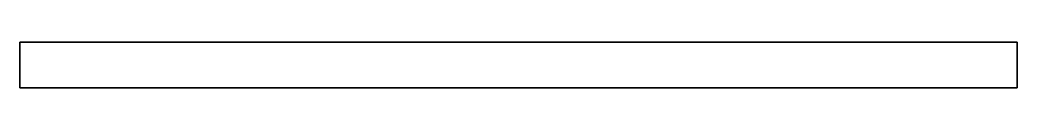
# Model space of a CAD drawing. Header units: metres. Extents: x -750 to 6496, y -1875 to 1895.
# Drawn here: x 6099.1 to 6496.1, y -1345.2 to -1327.2 of the extents above.
import ezdxf

# ---------------------------------------------------------------- set-up
doc = ezdxf.new("R2010")
doc.units = ezdxf.units.M

msp = doc.modelspace()

# ---------------------------------------------------------------- linework, layer by layer
for p, q in [((6099.12, -1327.22, 101.5), (6099.12, -1327.22, 743.5)), ((6099.12, -1327.22, 743.5), (6496.12, -1327.22, 743.5)), ((6496.12, -1327.22, 101.5), (6099.12, -1327.22, 101.5)), ((6099.12, -1327.22, 743.5), (6099.12, -1345.22, 743.5)), ((6099.12, -1345.22, 101.5), (6099.12, -1327.22, 101.5)), ((6496.12, -1327.22, 743.5), (6496.12, -1327.22, 101.5)), ((6496.12, -1327.22, 743.5), (6496.12, -1345.22, 743.5)), ((6496.12, -1345.22, 101.5), (6496.12, -1327.22, 101.5)), ((6099.12, -1345.22, 101.5), (6099.12, -1345.22, 743.5)), ((6099.12, -1345.22, 743.5), (6496.12, -1345.22, 743.5)), ((6496.12, -1345.22, 101.5), (6099.12, -1345.22, 101.5)), ((6496.12, -1345.22, 743.5), (6496.12, -1345.22, 101.5))]:
    msp.add_line(p, q)

doc.saveas('drawing.dxf')
